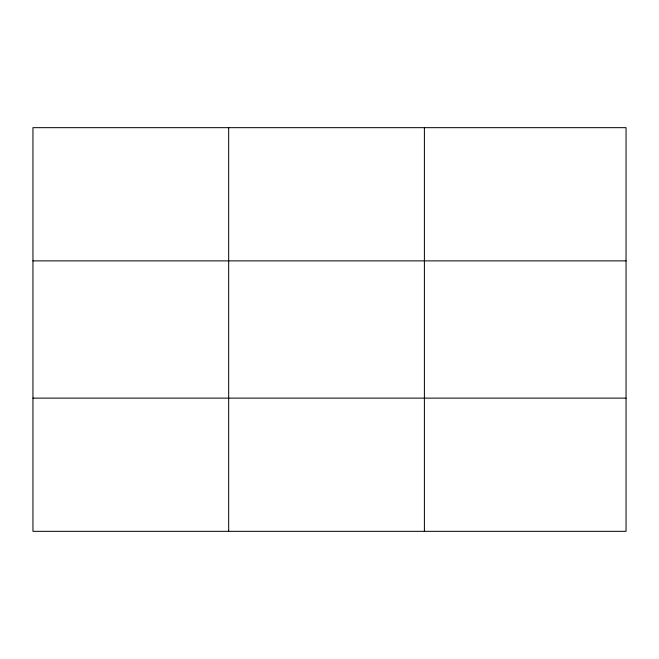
<?xml version="1.0" encoding="UTF-8"?>
<svg xmlns="http://www.w3.org/2000/svg" width="659" height="659" viewBox="0 0 659 659"><rect width="100%" height="100%" fill="white"/><g stroke="black" fill="none" stroke-linecap="round" stroke-linejoin="round"><path stroke-width="0.99" d="M228.673 127.665L228.673 531.335M424.396 127.665L424.396 531.335M626.05 398.127L626.05 531.335L32.95 531.335L32.95 127.665L626.05 127.665L626.05 398.127L32.95 398.127M32.95 260.873L626.05 260.873"/></g></svg>
